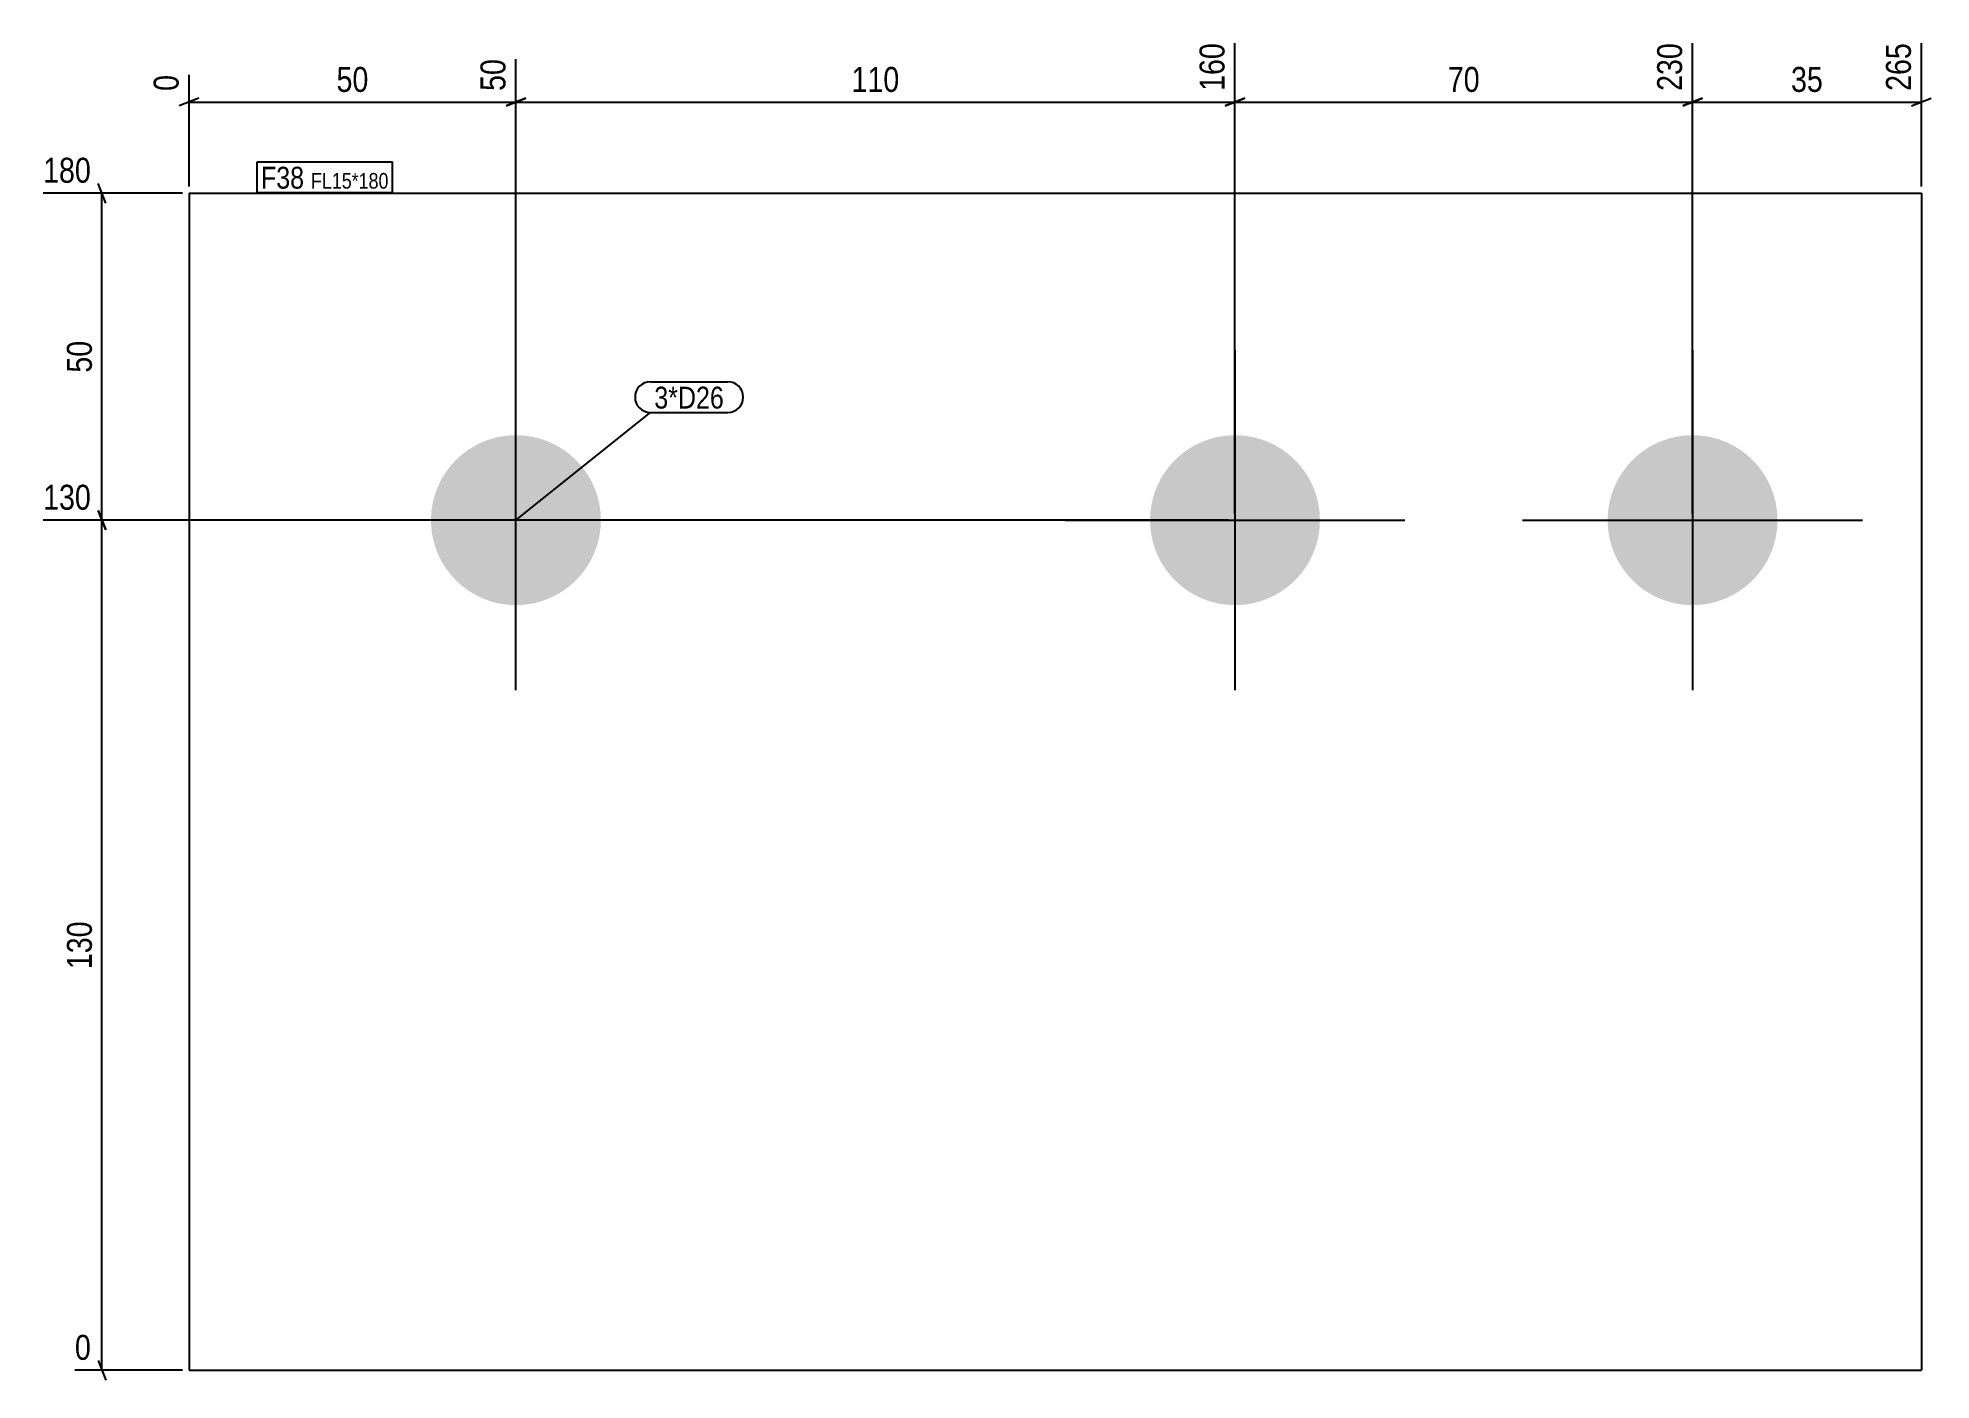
# Model space of a CAD drawing. Header units: millimetres. Extents: x 2 to 292, y 3 to 208.
import ezdxf

# ---------------------------------------------------------------- set-up
doc = ezdxf.new("R2010")
doc.units = ezdxf.units.MM
for name, color, linetype in [('MÅLSÆTNING', 7, 'Continuous'), ('STÅL', 7, 'Continuous'), ('TEKST', 7, 'Continuous')]:
    doc.layers.add(name, color=color, linetype=linetype)
doc.styles.add('Arial Narrow', font='ARIALN.TTF', dxfattribs={"height": 0.2})

msp = doc.modelspace()

# ---------------------------------------------------------------- hatches: boundary and pattern name
at = {"layer": 'STÅL', "linetype": 'Continuous'}
for points in [[(62.33, 134.5, -1), (88.33, 134.5, -1)], [(198.33, 134.5, -1), (172.33, 134.5, -1)], [(268.33, 134.5, -1), (242.33, 134.5, -1)]]:
    msp.add_hatch(color=3, dxfattribs=at).paths.add_polyline_path(points)

# ---------------------------------------------------------------- linework, layer by layer
at = {"layer": 'MÅLSÆTNING', "color": 7, "linetype": 'Continuous'}
for p, q in [((185.33, 135.5), (185.33, 207.45)), ((185.33, 135.5), (185.33, 207.45)), ((255.33, 135.5), (255.33, 207.45)), ((290.33, 185.5), (290.33, 207.45)), ((75.33, 135.5), (75.33, 205.01)), ((75.33, 135.5), (75.33, 205.01)), ((25.33, 185.5), (25.33, 202.58)), ((26.83, 199.04), (23.83, 197.84)), ((25.33, 198.44), (75.33, 198.44)), ((76.83, 199.04), (73.83, 197.84)), ((73.83, 197.84), (76.83, 199.04)), ((75.33, 198.44), (185.33, 198.44)), ((186.83, 199.04), (183.83, 197.84)), ((183.83, 197.84), (186.83, 199.04)), ((185.33, 198.44), (255.33, 198.44)), ((253.83, 197.84), (256.83, 199.04)), ((288.83, 197.84), (291.83, 199.04)), ((12.61, 183), (11.41, 186)), ((24.33, 184.5), (3, 184.5)), ((12.01, 134.5), (12.01, 184.5)), ((184.33, 134.5), (3, 134.5)), ((184.33, 134.5), (3, 134.5)), ((11.41, 136), (12.61, 133)), ((12.61, 133), (11.41, 136)), ((12.01, 4.5), (12.01, 134.5)), ((11.41, 6), (12.61, 3)), ((24.33, 4.5), (7.87, 4.5))]:
    msp.add_line(p, q, dxfattribs=at)
at = {"layer": 'STÅL', "color": 2, "linetype": 'Continuous'}
for p, q in [((25.33, 184.5), (25.33, 4.5)), ((25.33, 184.5), (290.33, 184.5)), ((290.33, 184.5), (290.33, 4.5)), ((25.33, 4.5), (290.33, 4.5))]:
    msp.add_line(p, q, dxfattribs=at)
at = {"layer": 'STÅL', "color": 3, "linetype": 'Continuous'}
for p, q in [((75.33, 108.5), (75.33, 160.5)), ((185.33, 160.5), (185.33, 108.5)), ((255.33, 160.5), (255.33, 108.5)), ((101.33, 134.5), (49.33, 134.5)), ((159.33, 134.5), (211.33, 134.5)), ((229.33, 134.5), (281.33, 134.5))]:
    msp.add_line(p, q, dxfattribs=at)

# ---------------------------------------------------------------- wipeouts: each hides what was drawn before it
at = {"color": 0}
msp.add_wipeout([(107.16, 151.57), (107.16, 155.07), (96.5, 155.07), (96.5, 151.57)], dxfattribs=at).dxf.layer = 'TEKST'

# ---------------------------------------------------------------- next in the draw order: wipeouts: each hides what was drawn before it
at = {"color": 0, "linetype": 'Continuous'}
for points in [[(74.53, 205.81), (68.93, 205.81), (68.93, 199.34), (74.53, 199.34)], [(184.53, 208.25), (178.93, 208.25), (178.93, 199.34), (184.53, 199.34)], [(254.53, 208.25), (248.93, 208.25), (248.93, 199.34), (254.53, 199.34)], [(24.53, 203.38), (18.93, 203.38), (18.93, 199.34), (24.53, 199.34)], [(11.11, 185.3), (11.11, 190.9), (2.2, 190.9), (2.2, 185.3)], [(11.11, 135.3), (11.11, 140.9), (2.2, 140.9), (2.2, 135.3)], [(11.11, 5.3), (11.11, 10.9), (7.07, 10.9), (7.07, 5.3)]]:
    msp.add_wipeout(points, dxfattribs=at).dxf.layer = 'MÅLSÆTNING'
at = {"color": 0}
for points, layer in [([(53.56, 199.19), (53.56, 204.79), (47.09, 204.79), (47.09, 199.19)], 'MÅLSÆTNING'), ([(134.78, 199.19), (134.78, 204.79), (125.87, 204.79), (125.87, 199.19)], 'MÅLSÆTNING'), ([(223.57, 199.19), (223.57, 204.79), (217.09, 204.79), (217.09, 199.19)], 'MÅLSÆTNING'), ([(11.26, 162.74), (5.66, 162.74), (5.66, 156.26), (11.26, 156.26)], 'MÅLSÆTNING'), ([(11.26, 73.96), (5.66, 73.96), (5.66, 65.04), (11.26, 65.04)], 'MÅLSÆTNING'), ([(42.93, 185.2), (42.93, 188.7), (36.33, 188.7), (36.33, 185.2)], 'TEKST'), ([(107.16, 151.57), (107.16, 155.07), (96.5, 155.07), (96.5, 151.57)], 'TEKST')]:
    msp.add_wipeout(points, dxfattribs=at).dxf.layer = layer

# ---------------------------------------------------------------- next in the draw order: linework, layer by layer
at = {"layer": 'MÅLSÆTNING', "color": 7, "linetype": 'Continuous'}
for p, q in [((255.33, 135.5), (255.33, 207.45)), ((256.83, 199.04), (253.83, 197.84)), ((255.33, 198.44), (290.33, 198.44))]:
    msp.add_line(p, q, dxfattribs=at)
at = {"layer": 'TEKST', "color": 7, "linetype": 'Continuous'}
for p, q in [((95.9, 155.67), (107.76, 155.67)), ((75.33, 134.5), (95.9, 150.97)), ((95.9, 150.97), (107.76, 150.97))]:
    msp.add_line(p, q, dxfattribs=at)
for centre, start, end in [((95.9, 153.32), 90, 270), ((107.76, 153.32), 270, 90)]:
    msp.add_arc(centre, 2.35, start, end, dxfattribs=at)

# ---------------------------------------------------------------- next in the draw order: texts
at = {"layer": 'MÅLSÆTNING', "color": 3, "linetype": 'Continuous', "style": 'Arial Narrow'}
for s, height, p in [('160', 3.818, (183.73, 200.14)), ('230', 3.818, (253.73, 200.14)), ('50', 3.818, (73.73, 200.14)), ('0', 3.82, (23.73, 200.14))]:
    msp.add_text(s, height=height, rotation=90.0002, dxfattribs=at).set_placement(p)
at = {"layer": 'MÅLSÆTNING', "color": 3, "style": 'Arial Narrow'}
for s, p in [('50', (47.89, 199.99)), ('110', (126.67, 199.99)), ('70', (217.89, 199.99))]:
    msp.add_text(s, height=3.818, dxfattribs=at).set_placement(p)
at = {"layer": 'MÅLSÆTNING', "color": 3, "linetype": 'Continuous', "style": 'Arial Narrow'}
for s, height, p in [('180', 3.818, (3, 186.1)), ('130', 3.818, (3, 136.1)), ('0', 3.82, (7.87, 6.1))]:
    msp.add_text(s, height=height, dxfattribs=at).set_placement(p)
at = {"layer": 'MÅLSÆTNING', "color": 3, "style": 'Arial Narrow'}
for s, p in [('50', (10.46, 157.06)), ('130', (10.46, 65.84))]:
    msp.add_text(s, height=3.818, rotation=90.0002, dxfattribs=at).set_placement(p)
at = {"layer": 'TEKST', "color": 3, "style": 'Arial Narrow'}
msp.add_text('3*D26', height=3.34, dxfattribs=at).set_placement((96.5, 151.57))

# ---------------------------------------------------------------- next in the draw order: wipeouts: each hides what was drawn before it
at = {"color": 0}
msp.add_wipeout([(42.93, 185.2), (42.93, 188.7), (36.33, 188.7), (36.33, 185.2)], dxfattribs=at).dxf.layer = 'TEKST'

# ---------------------------------------------------------------- next in the draw order: linework, layer by layer
at = {"layer": 'TEKST', "color": 7, "linetype": 'Continuous'}
for p, q in [((35.73, 189.3), (56.46, 189.3)), ((35.73, 184.6), (35.73, 189.3))]:
    msp.add_line(p, q, dxfattribs=at)

# ---------------------------------------------------------------- next in the draw order: wipeouts: each hides what was drawn before it
at = {"color": 0, "linetype": 'Continuous'}
msp.add_wipeout([(289.53, 208.25), (283.93, 208.25), (283.93, 199.34), (289.53, 199.34)], dxfattribs=at).dxf.layer = 'MÅLSÆTNING'
at = {"color": 0}
for points, layer in [([(276.07, 199.19), (276.07, 204.79), (269.59, 204.79), (269.59, 199.19)], 'MÅLSÆTNING'), ([(55.86, 185.2), (55.86, 187.7), (43.98, 187.7), (43.98, 185.2)], 'TEKST')]:
    msp.add_wipeout(points, dxfattribs=at).dxf.layer = layer

# ---------------------------------------------------------------- next in the draw order: texts
at = {"layer": 'MÅLSÆTNING', "color": 3, "linetype": 'Continuous', "style": 'Arial Narrow'}
msp.add_text('265', height=3.818, rotation=90.0002, dxfattribs=at).set_placement((288.73, 200.14))
at = {"layer": 'MÅLSÆTNING', "color": 3, "style": 'Arial Narrow'}
msp.add_text('35', height=3.818, dxfattribs=at).set_placement((270.39, 199.99))

# ---------------------------------------------------------------- next in the draw order: wipeouts: each hides what was drawn before it
at = {"color": 0}
msp.add_wipeout([(55.86, 185.2), (55.86, 187.7), (43.98, 187.7), (43.98, 185.2)], dxfattribs=at).dxf.layer = 'TEKST'

# ---------------------------------------------------------------- next in the draw order: linework, layer by layer
at = {"layer": 'TEKST', "color": 7, "linetype": 'Continuous'}
for p, q in [((56.46, 184.6), (56.46, 189.3)), ((35.73, 184.6), (56.46, 184.6))]:
    msp.add_line(p, q, dxfattribs=at)

# ---------------------------------------------------------------- next in the draw order: texts
at = {"layer": 'TEKST', "color": 3, "style": 'Arial Narrow'}
for s, height, p in [('F38', 3.34, (36.33, 185.2)), ('FL15*180', 2.386, (43.98, 185.2))]:
    msp.add_text(s, height=height, dxfattribs=at).set_placement(p)

doc.saveas('drawing.dxf')
